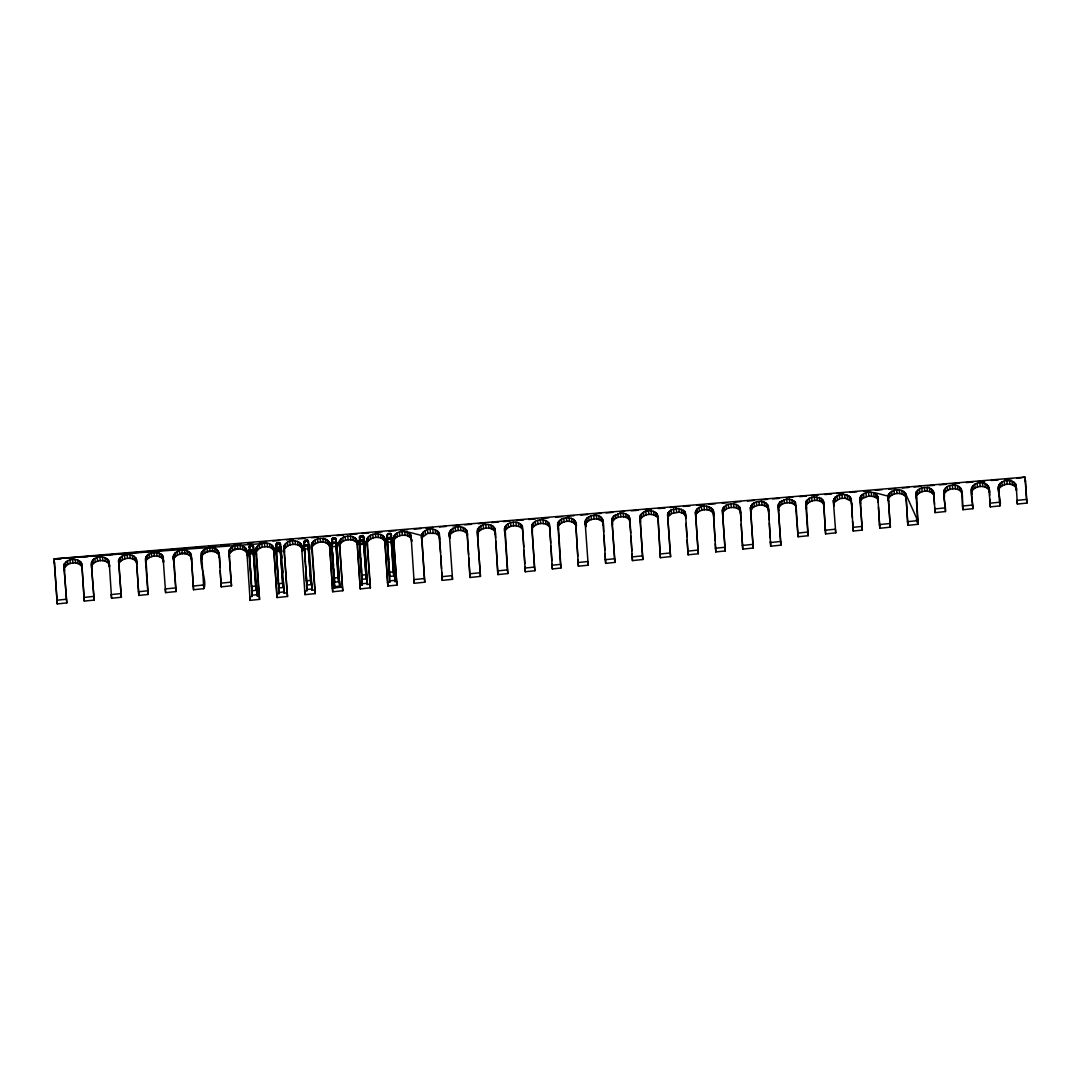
<?xml version="1.0" encoding="UTF-8"?>
<svg xmlns="http://www.w3.org/2000/svg" width="1081" height="1081" viewBox="0 0 1081 1081"><rect width="100%" height="100%" fill="white"/><g stroke="black" fill="none" stroke-linecap="round" stroke-linejoin="round"><path stroke-width="1.5" d="M248.9 552.621L248.9 551.783L249.252 553.256M253.927 552.148L253.927 551.31L254.278 552.783L253.711 549.391L248.684 549.864L248.684 550.972M276.006 550.54L275.75 548.594L275.844 550.229L280.898 549.729L280.898 548.945L281.249 550.405L276.223 550.878L275.871 549.418L275.871 550.256L281.344 549.743L281.263 548.094L281.655 552.134M308.896 547.175C308.909 544.716 309.855 552.526 309.436 546.851L307.693 540.27L304.788 540.541L304.896 542.135M336.623 543.986L336.623 544.81L335.421 537.906L332.529 538.176L332.313 544.905M364.216 542.73L364.216 541.892L364.756 545.108M387.16 541.324L386.849 540.068L387.201 541.527C384.16 537.649 391.835 535.514 392.065 539.23M391.876 540.432C391.89 537.96 392.835 545.77 392.43 540.108L391.768 540.162M91.385 564.363L94.128 600.077L84.277 601.09L81.832 563.944L81.143 562.296L77.656 559.904L72.508 559.323L67.495 560.755L64.374 563.714L63.914 565.444L66.833 602.914L57.252 603.901L54.05 558.904L1025.031 477.099L1016.681 478.37M84.277 601.09L81.832 563.944M136.733 561.782C136.976 552.188 120.288 552.567 118.532 560.85L121.383 597.239L111.573 598.252L109.167 561.634C106.303 554.499 92.993 555.742 91.25 563.147L94.128 600.077M109.167 561.634L109.478 567.039L109.059 563.377M163.272 557.08L163.582 562.485L162.582 555.445L159.11 553.04L151.313 552.945L145.827 556.85L148.165 594.455L138.827 595.428L136.449 559.336M219.929 567.471C219.578 560.161 221.47 545.864 209.646 547.77C190.54 549.256 209.052 579.267 203.796 588.672L193.54 589.74L191.229 554.715C187.432 545.459 168.541 550.891 174.068 561.593L176.081 591.55L165.623 592.631L165.19 588.969L175.662 587.888L173.311 556.229M193.54 589.74L191.229 554.715M247.036 552.486C247.265 542.892 230.591 543.27 228.834 551.553L231.537 585.78L221.24 586.848L218.97 552.377M274.006 550.215C274.006 538.108 250.211 542.703 256.562 554.648L259.575 599.374L250.089 600.36L246.752 550.04M301.748 545.405L302.058 550.81C305.45 539.284 286.222 537.203 283.817 546.918L287.546 596.469L277.02 597.563L273.723 547.77M357.338 543.189C357.338 531.095 333.529 535.676 339.893 547.621L342.799 590.726L332.705 591.766L329.475 543.067C325.746 533.865 306.707 539.176 312.314 549.945L315.247 593.591L305.004 594.645L304.585 590.983L306.95 590.739L306.558 584.537M332.705 591.766L329.475 543.081M421.82 537.027L424.401 578.524L413.793 579.619L414.212 583.294L424.819 582.186L421.482 535.325C413.672 534.136 397.646 526.298 393.389 537.689L396.984 585.091L387.849 586.037L385.012 543.824C389.038 529.271 360.946 531.541 367.54 545.297L370.405 587.848L360.243 588.902L357.054 540.743M387.849 586.037L384.701 538.419M411.212 537.919L410.618 534.541L407.145 532.136L407.564 535.811L411.037 538.203L411.739 539.838L411.631 541.581L411.212 537.919L414.212 583.294M449.25 532.987L452.547 579.308L442.264 580.375L439.399 533.811L437.278 530.785M440.535 552.391L438.71 532.176M477.329 531.852L480.45 576.403L469.992 577.484L467.168 531.474C463.371 522.218 444.48 527.65 450.007 538.352L449.588 534.69M577.781 556.175L576.024 527.731C580.051 513.178 551.972 515.448 558.553 529.204L560.944 568.025L552.337 568.93L549.607 524.528C546.743 517.394 533.433 518.637 531.69 526.042L534.879 570.741L525.298 571.741L522.542 526.812C518.812 517.596 499.773 522.907 505.381 533.676L507.854 573.552L497.895 574.592L495.098 529.122C492.247 521.988 478.924 523.231 477.18 530.636L480.45 576.403M495.625 537.865L495.098 529.122M603.711 532.028C603.103 526.136 605.252 515.705 596.347 515.448C592.01 515.056 585.97 516.596 585.078 521.542L588.199 565.201L578.389 566.214L575.714 522.326M630.736 532.933L629.128 516.137L625.642 513.732L620.494 513.151L613.603 515.934L611.9 519.285L614.981 562.404L605.644 563.377L602.995 520.029M678.868 508.489L684.827 511.448L685.935 516.745L683.814 513.718L679.287 512.151L678.868 508.489L671.179 509.894L668.058 512.853L667.599 514.583L670.612 556.62L660.356 557.688L657.775 515.407C654.91 508.273 641.601 509.529 639.857 516.921L642.898 559.512L632.439 560.593L629.818 517.772M660.356 557.688L658.194 519.083L657.072 513.786M715.095 540.541L713.609 516.137C717.014 504.597 697.772 502.53 695.367 512.245L698.353 553.742L688.057 554.81L685.516 513.07M725.932 505.286L722.811 508.246L722.351 509.975L725.283 550.945L715.798 551.932L713.298 510.732M752.065 504.259L750.363 507.611L753.268 548.026L742.742 549.121L740.269 508.462C738.215 502.895 730.445 502.989 725.932 505.286L726.351 508.948L723.23 511.908L723.108 515.34M740.985 520.583L740.269 508.462M839.275 494.976L835.018 497.287L833.316 500.625L835.762 532.852L825.6 533.906L823.6 501.449L821.465 498.422L814.277 496.814L809.264 498.26L806.142 501.219L808.156 535.717L798.062 536.771L795.332 502.125L791.846 499.733L786.698 499.138L779.793 501.935L778.104 505.286L780.968 545.148L770.712 546.216L768.28 506.097C765.794 499.895 756.47 500.462 752.065 504.273L752.484 507.935L750.782 511.272L751.119 512.975M769.104 519.772L768.28 506.111M825.6 533.906L823.6 501.435M877.745 498.611L878.164 502.273L877.583 498.895L874.11 496.49L873.691 492.841L877.164 495.233L877.853 496.882L879.785 528.271L890.393 527.177L888.028 496.017C880.218 494.814 864.192 486.99 859.936 498.382L862.341 530.082L853.206 531.041L851.247 499.111C849.68 494.341 843.437 493.868 839.275 494.976L839.694 498.638L834.208 502.557L834.073 505.989L833.316 500.625M852.382 517.772L851.666 502.773M916.256 491.936L918.12 524.285L907.837 525.352L905.946 494.503C902.149 485.234 883.258 490.679 888.785 501.381M907.837 525.352L905.946 494.503M989.601 496.003C990.655 489.423 988.034 481.275 979.764 482.883C965.711 483.491 973.589 500.408 972.886 508.692L962.928 509.719C961.212 502.03 966.279 483.437 952.32 485.193C938.051 485.855 946.348 503.178 945.483 511.543L935.038 512.624L933.714 492.166C930.917 485.464 919.85 486.369 916.256 491.95L916.553 499.044M934.47 504.259L933.714 492.166M962.928 509.719L961.644 489.815M989.088 487.49L989.399 492.895M1025.383 480.194L1026.95 503.07L1017.37 504.07L1016.154 485.22C1014.1 479.653 1006.33 479.734 1001.817 482.045C993.804 487.126 1002.384 498.692 999.925 505.881L990.331 506.881L988.98 489.234M1016.154 485.22L1016.464 490.625L1016.045 486.963M64.374 563.714L64.671 570.809M91.709 561.417L92.007 568.511M119.288 566.214L118.991 559.107M145.827 556.85L146.111 563.958M173.73 559.89L173.771 554.499M203.796 588.672L201.512 552.161L201.809 559.255M229.591 556.918L229.294 549.824M256.265 547.554L256.562 554.648M284.587 552.283L284.289 545.189M312.017 542.851L312.314 549.945M339.596 540.527L339.893 547.621M367.243 538.203L367.54 545.297M394.16 543.054L393.862 535.96M439.129 535.838L435.657 533.433L435.224 529.771C428.387 527.001 418.09 532.406 422.239 540.689M421.901 538.987L421.941 533.595M449.669 536.649L449.71 531.257M477.653 528.893L477.937 536M505.084 526.582L505.381 533.676M532.447 531.406L532.163 524.299M558.255 522.109L558.553 529.204M585.416 523.245L585.834 526.906L585.537 519.812M612.359 517.542L612.657 524.65M640.614 522.285L640.317 515.191M668.058 512.853L668.355 519.947M696.137 517.61L695.84 510.516M778.563 503.543L778.861 510.637M806.142 501.219L806.44 508.313M860.692 503.746L860.408 496.652L861.638 495.044L862.057 498.692L860.827 500.314M888.447 499.679L888.487 494.287M944.186 489.598L944.483 496.679M971.63 487.274L971.927 494.368M998.655 490.396L998.695 485.004M364.256 540.757L358.595 541.257L358.878 543.202M386.539 540.905L386.255 538.946L391.944 538.406L392.646 542.784M391.917 538.46L386.228 539M64.806 567.376C68.4 561.796 79.467 560.904 82.251 567.606M92.128 565.079C95.736 559.499 106.803 558.607 109.586 565.295M119.423 562.782C123.018 557.188 134.085 556.296 136.868 562.998M146.246 560.512C149.84 554.931 160.907 554.04 163.69 560.742M174.19 558.161C177.797 552.58 188.864 551.688 191.648 558.391M201.944 555.823C205.539 550.243 216.605 549.351 219.389 556.053M229.713 553.486C233.32 547.905 244.387 547.013 247.171 553.702M256.697 551.215C260.291 545.621 271.358 544.743 274.142 551.432M284.708 548.851C288.303 543.27 299.383 542.378 302.167 549.08M312.436 546.513C316.044 540.932 327.111 540.041 329.894 546.743M340.015 544.189C343.542 538.96 352.46 538.108 356.784 542.784L356.365 539.122M367.662 541.865C371.269 536.271 382.336 535.392 385.12 542.081M394.281 539.622C397.794 534.217 405.389 534.649 410.753 536.514M422.374 537.257L427.86 533.338L435.657 533.433M450.128 534.906C453.736 529.325 464.803 528.433 467.587 535.136L467.168 531.474M478.072 532.555C481.667 526.974 492.747 526.082 495.53 532.784M505.503 530.244C509.029 525.015 517.961 524.163 522.272 528.839L521.853 525.177M532.582 527.96C536.095 522.731 545.027 521.88 549.337 526.555L548.918 522.893M558.674 525.771C562.282 520.177 573.349 519.299 576.132 525.988M585.956 523.474C589.564 517.88 600.631 516.988 603.414 523.69M612.778 521.204C616.386 515.623 627.453 514.732 630.237 521.434M640.736 518.853C644.262 513.624 653.181 512.772 657.505 517.434M668.477 516.515L671.598 513.556L679.287 512.151M696.259 514.178C699.866 508.597 710.933 507.705 713.717 514.394M778.982 507.205C782.509 501.976 791.427 501.125 795.751 505.786L795.332 502.138M806.561 504.881C810.169 499.3 821.236 498.409 824.019 505.111M888.906 497.949C892.514 492.355 903.581 491.463 906.364 498.165M916.674 495.598C920.269 490.017 931.349 489.125 934.133 495.828M944.605 493.247C948.213 487.666 959.279 486.774 962.063 493.476M972.049 490.936C975.657 485.355 986.723 484.464 989.507 491.166M999.114 488.653C1002.722 483.072 1013.789 482.18 1016.572 488.882M752.484 507.935C756.889 504.124 766.226 503.557 768.699 509.759M862.057 498.692L868.948 495.909L877.745 497.301M726.351 508.948C730.864 506.651 738.647 506.57 740.688 512.124M306.436 545.581L308.828 544.689L303.639 544.892L304.18 548.067M331.799 544.162L336.556 542.324L331.381 542.527L331.381 543.635M249.941 547.202L249.819 545.513L252.724 545.229L254.481 551.823C254.562 557.215 253.481 548.378 254.697 554.512M390.673 534.325L391.498 535.663M839.694 498.638L845.018 498.192L850.963 501.138L850.544 497.476L849.112 496.098L849.531 499.746M250.238 564.593L249.116 550.54L252.008 590.78L256.035 590.307L253.143 550.148L256.035 590.307M278.398 579.889L276.087 548.162L278.939 587.969L282.979 587.51L280.114 547.783L282.979 587.51M304.099 545.662L306.923 585.064L310.95 584.605L308.112 545.175L310.95 584.605M332.056 546.716L334.624 582.186L338.65 581.727L335.853 542.811L331.813 543.202L332.394 549.08L332.056 546.716L336.083 546.337L336.434 548.689M364.027 546.594L363.675 544.243L359.649 544.621L362.162 579.321L366.189 578.862L363.446 540.73L366.189 578.862M391.673 544.297L391.336 541.946L387.295 542.324L389.782 576.443L393.808 575.984L391.092 538.433L391.444 540.784M251.4 586.551L255.427 586.091M278.33 583.781L282.371 583.321M306.315 580.889L310.355 580.429M334.015 578.038L338.056 577.578L336.083 546.337M361.567 575.214L365.594 574.754M389.187 572.362L393.214 571.903L391.336 541.946M334.245 581.659L334.651 587.861L334.488 586.659L339.664 586.105L336.867 544.513M359.824 585.24L362.189 584.997L362.027 583.808L367.202 583.24L364.459 542.419M387.43 582.375L389.809 582.119L389.646 580.929L394.822 580.362L394.97 581.578L396.565 581.416L393.727 539.392M56.834 600.239L66.414 599.239L63.914 565.444M83.859 597.428L93.709 596.401M118.869 562.552L120.964 593.577L111.154 594.591L111.573 598.252M138.409 591.753L147.746 590.78L145.354 558.58M193.107 586.064L203.363 584.997M220.821 583.186L231.118 582.119L229.172 553.256M934.619 508.962L945.064 507.881L943.727 491.315M962.509 506.057L972.468 505.03L971.157 489.004M989.912 503.205L999.493 502.219L998.236 486.72M1025.031 477.099L1026.531 499.408L1016.951 500.395L1017.37 504.07M797.643 533.109L807.723 532.055L805.669 502.949M825.181 530.244L835.343 529.19L835.762 532.852M852.787 527.366L861.922 526.42L860.273 500.084M879.366 524.609L889.974 523.501L888.366 497.719M907.418 521.691L917.701 520.623L916.12 495.368M255.805 549.283L259.156 595.712L257.197 595.915L257.048 594.685L251.873 595.253L252.022 596.455L249.67 596.698L250.089 600.36M276.601 593.888L278.966 593.645L278.574 587.442M284.154 548.621L287.127 592.807L284.141 593.104L283.979 591.888L278.817 592.456L278.966 593.645L275.925 549.918M311.558 544.581L314.828 589.915L312.125 590.199L311.963 588.983L306.788 589.55L306.95 590.739L304.585 547.27M332.286 588.105L342.366 587.051L339.475 543.959M366.783 539.932L369.986 584.186L367.364 584.456L367.202 583.24M441.845 576.7L452.128 575.633L452.547 579.308M469.573 573.822L480.032 572.741M497.476 570.917L507.421 569.89L504.624 528.312M524.88 568.066L534.46 567.079L532.028 527.731M551.905 565.255L560.526 564.363L557.782 523.839M577.97 562.552L587.78 561.525L588.199 565.201M605.225 559.715L614.562 558.742L611.9 519.272M632.007 556.931L642.479 555.837L640.195 518.623M659.923 554.026L670.179 552.959L667.599 514.583M687.638 551.148L697.934 550.08L695.718 513.948M715.379 548.256L724.865 547.27L722.351 509.975M742.309 545.459L752.849 544.365L750.7 509.313M770.294 542.554L780.55 541.486L778.104 505.273M387.768 533.784L390.673 533.514L391.687 538.892L386.633 539.243L387.133 543.284M249.454 552.891L253.495 552.513M276.425 550.526L280.452 550.134M361.797 578.794L362.189 584.997L359.405 541.108L359.757 543.473L363.784 543.081M276.155 552.634L275.641 547.499L280.668 547.027L281.249 550.405M277.466 547.608L280.817 547.283M303.639 544.892L308.828 544.689L309.247 547.81M331.381 542.527L336.556 542.324L336.813 543.621L339.826 587.321L339.664 586.105M358.973 540.446L359.541 543.824L358.973 540.446L364 539.973L364.567 543.351M250.36 550.81L253.711 550.499L253.711 549.391M275.655 548.594L280.682 548.121L280.668 547.027M304.153 550.04L303.761 545.986L307.004 545.689M386.782 538.406L391.808 537.933L386.782 538.406L389.822 538.879M249.211 553.04L250.279 553.067L249.035 553.175M275.56 550.256L275.277 548.297L280.965 547.756L281.276 550.202L276.114 550.215M360.284 543.54L359.162 543.175L359.081 541.54L359.581 545.567M359.514 543.689L360.135 545.5M252.724 545.094L252.913 547.472L252.724 545.094L249.819 545.351L249.833 546.351M363.013 535.676L363.202 538.054L363.013 535.676L360.122 535.933L360.297 538.311M253.549 547.391L253.359 545.905L249.157 546.283L249.468 551.107M276.331 547.121L276.128 543.905L280.33 543.527L280.519 545.013M332.178 543.77L331.867 538.946L336.056 538.568L336.259 540.054M279.695 543.716L276.79 543.973L276.79 542.986L279.695 542.73L279.871 545.108M332.637 539.865L332.529 538.973L335.434 538.703M359.77 541.689L359.46 536.852L363.648 536.473L363.851 537.96M360.122 536.919L363.027 536.662M249.143 552.58L248.792 550.959L249.184 555.012M309.666 549.54L308.963 545.162L303.275 545.702L303.558 547.662M364.527 543.148L364.986 545.081M276.006 550.81L277.249 550.688L276.56 550.702M359.338 543.757L360.568 543.648M386.998 541.459L387.106 534.555L391.308 534.176L391.619 539.014M60.847 558.904L54.05 558.904L261.764 543.635L262.183 547.297M67.576 558.337L74.305 557.769M81.034 557.201L87.764 556.634M92.817 556.202L99.547 555.634M106.276 555.066L113.019 554.499M118.059 554.08L126.477 553.364M131.517 552.945L138.26 552.377M144.989 551.81L150.029 551.378M156.772 550.824L163.501 550.256M170.23 549.689L176.96 549.121M183.689 548.553L190.418 547.986M195.472 547.554L202.201 546.986M208.93 546.418L215.66 545.851M220.713 545.432L229.131 544.716M234.172 544.297L240.901 543.729M247.644 543.162L252.684 542.73M259.413 542.162L266.142 541.595M272.885 541.027L279.614 540.473M286.343 539.905L293.073 539.338M298.126 538.906L304.856 538.338M311.585 537.77L318.314 537.203M323.368 536.784L330.097 536.217M336.826 535.649L343.555 535.081M350.285 534.514L357.014 533.946M362.067 533.514L368.797 532.947M375.526 532.379L382.255 531.811M388.998 531.244L395.727 530.676M400.767 530.258L407.51 529.69M414.239 529.122L420.968 528.555M426.009 528.136L432.751 527.569M439.481 527.001L446.21 526.433M452.939 525.866L459.668 525.298M464.722 524.866L471.451 524.299M478.18 523.731L484.91 523.163M491.639 522.596L498.382 522.028M503.422 521.61L510.151 521.042M516.88 520.474L523.623 519.907M528.663 519.488L535.392 518.921M542.121 518.353L548.864 517.785M555.593 517.218L562.323 516.65M567.376 516.218L574.106 515.651M580.835 515.083L587.564 514.515M594.293 513.948L601.022 513.38M606.076 512.962L612.805 512.394M619.535 511.826L624.588 511.394M631.318 510.827L638.047 510.259M644.776 509.705L651.505 509.137M658.248 508.57L664.977 508.002M670.017 507.57L676.747 507.003M683.489 506.435L690.219 505.867M696.948 505.3L703.677 504.732M708.731 504.314L715.46 503.746M722.189 503.178L727.243 502.746M733.972 502.179L740.701 501.611M747.43 501.044L754.16 500.476M760.889 499.922L767.618 499.354M772.672 498.922L779.401 498.355M786.13 497.787L792.859 497.219M799.602 496.652L806.331 496.084M811.372 495.666L818.114 495.098M824.844 494.53L831.573 493.963M836.613 493.531L843.356 492.963M850.085 492.395L856.814 491.828M863.543 491.26L870.273 490.693M875.326 490.274L882.055 489.707M888.785 489.139L895.514 488.571M902.243 488.004L908.986 487.436M914.026 487.018L920.755 486.45M927.484 485.882L934.227 485.315M939.267 484.883L945.997 484.315M952.726 483.748L959.469 483.18M966.198 482.612L972.927 482.045M977.981 481.626L984.71 481.059M991.439 480.491L998.168 479.923M1004.898 479.356L1011.627 478.788M840.072 494.585L843.437 494.314M360.23 537.689L359.824 541.54M249.927 547.108L249.535 550.972M336.515 544.54L337.083 546.608M387.228 535.446L389.646 580.929M331.799 547.04L334.651 587.861M180.649 553.296L185.702 552.918M207.566 551.31L214.295 550.824M234.482 549.337L237.847 549.094L237.428 545.419M304.977 542.77L304.126 541.311L304.437 546.135M331.799 544.121L331.529 542.797L334.178 543.202M251.468 550.54L248.684 549.864M331.529 542.797L334.57 543.27M251.873 550.607L248.833 550.134L249.089 551.445M359.46 543.284L360.5 543.621M435.224 529.771L437.278 530.785L437.697 534.446M275.641 547.499L276.223 550.878M916.148 519.907L918.12 524.285L917.701 520.623L905.256 492.868L905.675 496.53M339.137 542.257L339.475 543.959M303.788 545.162L304.22 548.283L303.653 546M336.745 544.202L336.975 545.446M393.214 571.903L393.808 575.984M387.403 541.176L387.066 538.811L387.566 543.513M364.297 540.703L364.581 542.662M359.649 544.621L359.987 546.986M337.394 547.175L336.704 542.797L330.975 543.392L331.286 545.297M335.853 542.811L336.191 545.175M338.056 577.578L338.65 581.727M331.813 543.202L332.164 545.554M308.693 551.053L308.355 548.689L304.315 549.08L304.666 551.432M280.695 553.648L280.357 551.296L276.317 551.675L276.655 554.04M254.319 552.58L253.994 550.134L248.306 550.675L248.589 552.621M253.724 556.026L253.386 553.661L249.346 554.053L249.697 556.404M336.623 544.756L336.407 542.054M308.68 544.419L308.896 547.121M387.309 536.041L387.768 533.636L390.673 533.379L390.673 534.365M387.417 539.378L387.566 540.514M364.851 543L364.594 541.04L364.675 542.689M364.189 543.027L364 539.973M359.46 536.852L359.649 538.338M359.433 544.081L359.284 542.892L362.027 583.808M331.867 538.946L332.056 540.432M332.462 546.986L332.299 545.77L331.894 547.04M331.57 545.27L331.881 547.675M309.517 547.445L309.261 545.5L309.342 547.135M308.517 542.419L308.328 540.932L304.126 541.311L304.329 542.797M308.68 545.527L308.855 547.486M307.869 542.5L308.328 540.932L308.761 547.756M280.682 548.121L280.898 549.77M280.641 548.351L280.857 550.08M276.79 543.932L276.979 545.365M276.128 543.905L276.317 545.392M254.548 552.418L254.292 550.472L254.386 552.107M253.711 550.499L253.9 552.459M250.008 547.729L249.157 546.283L249.36 547.77M1025.18 478.991L1025.477 481.545M1026.531 499.408L1026.95 503.07M1015.464 483.585L1015.883 487.247M1014.032 482.207L1014.451 485.855M1011.978 481.194L1012.397 484.842M1009.505 480.64L1009.924 484.302M1006.83 480.599L1007.249 484.261M1004.181 481.086L1004.614 484.747M1001.817 482.045L1002.236 485.707M999.925 483.383L1000.344 487.045M998.574 488.436L998.993 492.098M999.506 502.219L999.925 505.881M988.385 485.869L988.818 489.531M986.953 484.477L987.372 488.139M985.332 487.126L984.913 483.464L982.44 482.923L982.859 486.572M979.764 482.883L980.183 486.545M977.116 483.369L977.535 487.031M974.751 484.329L975.17 487.977M972.859 485.666L973.278 489.328M972.468 505.03L972.886 508.692M961.536 491.558L961.955 495.206M960.955 488.18L961.374 491.841M959.523 486.788L959.942 490.45M957.469 485.774L957.888 489.436M954.996 485.234L955.428 488.882M952.32 485.193L952.739 488.855M949.686 485.68L950.104 489.342M947.307 486.639L947.726 490.288M945.429 487.977L945.848 491.639M945.064 507.881L945.483 511.543M933.606 493.909L934.025 497.571M933.011 490.531L933.43 494.193M931.579 489.153L931.998 492.801M929.538 488.139L929.957 491.787M927.066 487.585L927.484 491.247M924.39 487.545L924.809 491.206M921.742 488.031L922.161 491.693M919.377 488.99L919.796 492.652M917.485 490.328L917.904 493.99M915.783 493.679L916.066 496.125M905.837 496.247L906.256 499.908M903.824 491.49L904.243 495.139M901.77 490.477L902.189 494.125M899.297 489.923L899.716 493.585M896.622 489.896L897.041 493.544M893.973 490.369L894.392 494.031M891.609 491.328L892.028 494.99M889.717 492.679L890.136 496.328M889.974 523.515L890.393 527.177M877.853 496.882L878.272 500.53M877.164 495.233L877.583 498.895M875.732 493.855L876.15 497.503M871.218 492.287L871.637 495.949M868.529 492.26L868.948 495.909M865.895 492.733L866.313 496.395M863.516 493.693L863.935 497.355M859.936 498.382L860.354 502.043M861.922 526.433L862.341 530.082M851.139 500.854L851.558 504.516M847.072 495.084L847.49 498.733M844.599 494.53L845.018 498.192M841.923 494.503L842.342 498.152M836.91 495.936L837.329 499.598M835.018 497.287L835.437 500.935M833.789 498.895L834.208 502.557M823.492 503.192L823.911 506.84M822.898 499.814L823.317 503.462M821.465 498.422L821.884 502.084M819.425 497.409L819.844 501.071M816.952 496.855L817.371 500.517M814.277 496.828L814.696 500.489M811.628 497.314L812.047 500.962M809.264 498.26L809.683 501.922M807.372 499.611L807.791 503.273M807.737 532.068L808.156 535.717M795.913 505.503L796.197 507.948M793.886 500.746L794.319 504.408M791.846 499.733L792.265 503.395M789.373 499.179L789.792 502.841M786.698 499.152L787.117 502.814M784.049 499.638L784.468 503.287M781.685 500.584L782.103 504.246M779.793 501.935L780.212 505.597M780.55 541.486L780.968 545.148M768.172 507.84L768.591 511.502M767.591 504.476L768.01 508.124M766.159 503.084L766.578 506.746M764.118 502.07L764.537 505.732M761.646 501.516L762.064 505.178M758.957 501.489L759.375 505.151M756.322 501.976L756.741 505.624M753.943 502.922L754.362 506.584M750.836 505.881L751.254 509.543M750.363 507.611L750.782 511.272M752.849 544.378L753.268 548.026M740.161 510.205L740.58 513.867M739.58 506.827L739.999 510.489M738.147 505.449L738.566 509.097M736.093 504.435L736.512 508.084M733.621 503.881L734.04 507.543M730.945 503.841L731.364 507.502M728.297 504.327L728.716 507.989M724.04 506.624L724.459 510.286M722.811 508.246L723.23 511.908M724.865 547.283L725.283 550.945M713.19 512.475L713.609 516.137M712.595 509.097L713.014 512.759M711.163 507.719L711.582 511.381M709.122 506.705L709.541 510.367M706.65 506.151L707.069 509.813M703.974 506.124L704.393 509.773M701.326 506.597L701.745 510.259M698.961 507.557L699.38 511.218M697.069 508.908L697.488 512.556M695.367 512.245L695.799 515.907M697.934 550.08L698.353 553.742M685.408 514.813L685.827 518.475M684.827 511.448L685.246 515.096M683.381 510.056L683.814 513.718M681.341 509.043L681.76 512.705M676.193 508.462L676.611 512.124M673.544 508.948L673.963 512.597M671.179 509.894L671.598 513.556M669.288 511.245L669.707 514.907M670.179 552.972L670.612 556.62M657.667 517.15L658.086 520.812M655.64 512.394L656.059 516.056M653.6 511.381L654.019 515.042M651.127 510.827L651.546 514.488M648.87 514.461L648.451 510.8L645.803 511.286L646.222 514.934M643.438 512.232L643.857 515.894M641.546 513.583L641.965 517.245M639.857 516.921L640.276 520.583M642.479 555.85L642.898 559.512M629.71 519.515L630.128 523.177M629.128 516.137L629.547 519.799M627.696 514.745L628.115 518.407M625.642 513.732L626.061 517.394M623.169 513.191L623.588 516.853M620.494 513.151L620.913 516.813M617.859 513.637L618.278 517.299M615.481 514.597L615.9 518.245M613.603 515.934L614.022 519.596M614.562 558.755L614.981 562.404M602.887 521.772L603.306 525.434M602.306 518.394L602.725 522.055M600.874 517.002L601.293 520.664M598.82 515.988L599.239 519.65M596.347 515.448L596.766 519.11M593.672 515.407L594.091 519.069M591.023 515.894L591.456 519.556M588.659 516.853L589.077 520.515M586.767 518.191L587.186 521.853M585.078 521.542L585.497 525.204M575.605 524.069L576.024 527.731M575.011 520.691L575.43 524.353M573.579 519.312L573.997 522.961M571.538 518.299L571.957 521.961M569.065 517.745L569.484 521.407M566.39 517.704L566.809 521.366M563.741 518.191L564.16 521.853M561.377 519.15L561.796 522.812M559.485 520.488L559.904 524.15M560.526 564.363L560.944 568.025M549.499 526.271L550.729 542.932M547.486 521.501L547.905 525.163M545.446 520.488L545.864 524.15M542.973 519.947L543.392 523.609M540.284 519.907L540.703 523.569M537.649 520.393L538.068 524.055M535.271 521.353L535.69 525.015M533.392 522.691L533.811 526.352M531.69 526.042L532.109 529.704M534.46 567.079L534.879 570.741M522.434 528.555L523.772 547.027M520.42 523.785L520.839 527.447M518.367 522.772L518.785 526.433M515.894 522.218L516.313 525.879M513.218 522.191L513.637 525.852M510.583 522.677L511.002 526.339M508.205 523.623L508.624 527.285M506.327 524.974L506.746 528.636M507.435 569.89L507.854 573.552M494.99 530.866L495.422 534.527M494.409 527.487L494.828 531.149M492.977 526.096L493.395 529.758M490.936 525.082L491.355 528.744M488.463 524.542L488.882 528.204M485.788 524.501L486.207 528.163M483.139 524.988L483.558 528.65M480.761 525.947L481.194 529.595M478.883 527.285L479.302 530.947M467.06 533.217L468.586 554.742M466.479 529.839L466.897 533.501M465.033 528.447L465.465 532.109M462.992 527.433L463.411 531.095M460.52 526.893L460.938 530.555M457.844 526.852L458.263 530.514M455.196 527.339L455.614 531.001M452.831 528.298L453.25 531.96M450.939 529.636L451.358 533.298M439.291 535.554L439.71 539.216M432.765 529.231L433.184 532.892M430.076 529.19L430.495 532.852M427.441 529.676L427.86 533.338M425.063 530.636L425.482 534.298M423.184 531.974L423.603 535.635M424.401 578.524L424.819 582.186M410.618 534.541L411.037 538.203M409.186 533.163L409.604 536.825M404.672 531.595L405.091 535.257M401.997 531.555L402.416 535.217M399.348 532.041L399.767 535.703M396.984 533.001L397.403 536.662M395.092 534.338L395.511 538M393.389 537.689L393.808 541.351M396.565 581.429L396.984 585.091M384.593 540.162L385.012 543.824M384.431 540.446L384.012 536.784L382.566 535.392L382.985 539.068M380.526 534.392L380.944 538.054M378.053 533.838L378.472 537.5M375.377 533.798L375.796 537.46M372.729 534.284L373.148 537.946M370.364 535.244L370.783 538.906M368.472 536.581L368.891 540.243M369.986 584.186L370.405 587.848M356.946 542.486L357.23 544.932M354.933 537.73L355.352 541.392M352.879 536.716L353.298 540.378M350.406 536.162L350.825 539.824M347.731 536.135L348.15 539.797M345.515 540.284L345.096 536.608L342.718 537.568L343.136 541.23M340.826 538.919L341.258 542.581M342.366 587.064L342.799 590.726M329.367 544.81L329.786 548.472M328.786 541.432L329.205 545.108M327.354 540.054L327.773 543.716M325.3 539.041L325.719 542.703M322.827 538.487L323.26 542.149M320.152 538.46L320.571 542.121M317.517 538.933L317.936 542.594M315.139 539.892L315.557 543.554M313.26 541.243L313.679 544.905M314.828 589.915L315.247 593.591M301.045 543.77L301.464 547.432M299.613 542.392L300.032 546.054M297.572 541.378L297.991 545.04M295.099 540.824L295.518 544.486M292.424 540.797L292.843 544.459M289.776 541.27L290.194 544.932M287.411 542.23L287.83 545.891M285.519 543.581L285.938 547.243M283.817 546.918L284.235 550.58M287.127 592.807L287.546 596.469M273.615 549.513L274.034 553.175M273.034 546.135L273.452 549.797M271.601 544.743L272.02 548.418M269.547 543.729L269.98 547.405M267.075 543.189L267.507 546.851M264.399 543.148L264.818 546.81M259.386 544.594L259.805 548.256M257.508 545.932L257.927 549.594M259.156 595.712L259.575 599.374M246.644 551.783L247.063 555.445M246.063 548.405L246.482 552.067M244.63 547.027L245.049 550.688M242.576 546.013L242.995 549.675M240.104 545.459L240.523 549.121M234.793 545.905L235.212 549.567M232.415 546.864L232.834 550.526M230.523 548.202L230.956 551.878M228.834 551.553L229.253 555.215M231.118 582.119L231.537 585.78M218.862 554.121L219.281 557.782M218.281 550.742L218.7 554.418M216.849 549.364L217.267 553.026M215.227 552.013L214.795 548.351L212.322 547.797L212.754 551.459M210.065 551.432L209.646 547.77L207.011 548.243L207.43 551.918M204.633 549.202L205.052 552.864M202.755 550.553L203.174 554.215M191.121 556.458L191.54 560.12M190.54 553.08L190.959 556.756M189.107 551.702L189.526 555.364M187.054 550.688L187.472 554.35M184.581 550.134L185 553.796M181.905 550.107L182.324 553.769M179.27 550.58L179.689 554.242M176.892 551.54L177.311 555.202M175.014 552.891L175.433 556.553M173.649 557.931L174.068 561.593M175.662 587.888L176.081 591.55M163.001 559.107L162.582 555.445L161.15 554.053L161.569 557.715M159.11 553.04L159.529 556.701M156.637 552.486L157.056 556.161M153.948 552.459L154.38 556.12M151.313 552.945L151.732 556.607M149.354 557.566L148.935 553.891L147.057 555.242L147.475 558.904M147.746 590.78L148.165 594.455M136.341 561.08L136.76 564.741M135.76 557.701L136.179 561.363M134.328 556.31L134.747 559.972M132.274 555.296L132.706 558.958M129.815 554.756L130.233 558.418M127.544 558.377L127.126 554.715L124.491 555.202L124.91 558.863M122.112 556.161L122.531 559.823M120.234 557.499L120.653 561.161M118.532 560.85L118.951 564.512M120.964 593.577L121.383 597.239M108.478 559.999L108.897 563.66M107.046 558.607L107.465 562.282M104.992 557.593L105.411 561.269M102.519 557.053L102.938 560.715M99.844 557.012L100.263 560.674M97.195 557.499L97.628 561.161M95.25 562.12L94.831 558.458L92.939 559.796L93.371 563.458M81.724 565.674L82.142 569.336M81.143 562.296L81.561 565.971M79.71 560.917L80.129 564.579M77.656 559.904L78.089 563.566M75.184 559.35L75.616 563.012M72.508 559.323L72.927 562.985M69.873 559.796L70.292 563.471M67.495 560.755L67.914 564.417M65.617 562.106L66.036 565.768M66.414 599.239L66.833 602.914M54.469 562.566L57.252 603.901M54.199 560.809L54.496 563.35M392.065 539.23L392.227 541.054M989.818 499.111L990.331 506.881M934.7 507.611L935.038 512.624M392.106 540.122L394.97 581.578L394.579 575.376M387.647 544.689L388.66 559.728M388.876 563.079L389.782 576.443M389.809 582.119L386.741 539.243L386.822 540.878M360.23 537.784L360.122 536.081L363.013 535.811L364.77 542.405L367.364 584.456L366.77 575.133M359.757 543.473L360.527 555.066M360.743 558.296L361.622 571.241M361.838 574.47L362.162 579.321M357.365 546.148L360.243 588.902M332.624 552.391L333.502 565.633M333.732 568.944L334.624 582.186M331.664 544.959L334.488 586.659M309.125 546.878L312.125 590.199L311.625 582.429M304.247 542.189L304.504 546M304.504 549.094L305.342 561.525M305.68 566.566L306.923 585.064M301.64 547.148L305.004 594.645M281.614 554.81L281.844 558.053M282.384 566.187L282.817 572.7M281.128 549.472L284.141 593.104L283.452 582.24M276.412 547.324L276.79 543.135L279.695 542.865L281.587 551.54L280.33 543.527M278.614 583.132L278.939 587.969M274.142 554.823L277.02 597.563M254.143 551.675L257.197 595.915L256.508 585.037M250.468 567.863L251.346 580.956M251.67 585.861L252.008 590.78M248.968 552.134L252.022 596.455L251.63 590.253M220.159 570.7L221.24 586.848M163.163 558.809L165.623 592.631M136.868 566.349L138.827 595.428M363.648 536.473L364.094 543.297M338.826 571.781L339.029 574.889M339.42 581.105L339.826 587.321M336.056 538.568L336.367 543.392M253.359 545.905L253.792 552.715M878.475 507.151L879.785 528.271M852.585 521.096L853.206 531.041M796.332 509.165L798.062 536.771M468.789 557.999L469.992 577.484M440.737 555.675L441.548 568.849M441.751 572.133L442.264 580.375M769.307 523.069L770.213 537.946M770.415 541.257L770.712 546.216M741.201 523.934L742.742 549.121M715.298 543.797L715.798 551.932M686.124 523.434L686.935 536.649M687.138 539.946L688.057 554.81M630.926 536.19L631.831 550.837M632.034 554.094L632.439 560.593M603.914 535.325L604.833 550.175M605.036 553.486L605.644 563.377M577.984 559.526L578.389 566.214M550.932 546.175L551.823 560.796M552.026 564.052L552.337 568.93M523.974 550.324L524.785 563.498M524.988 566.795L525.298 571.741M495.828 541.203L497.895 574.592M391.66 537.676L391.66 538.77M386.633 538.149L386.633 539.243M335.434 538.757L335.421 537.757L332.529 538.027L332.529 539.014M307.693 541.122L307.693 540.122L304.788 540.392L304.788 541.378M364.148 540.23L359.122 540.703L364.148 540.23M364.405 541.527L363.689 541.419L364.419 541.527M309.085 545.973L308.355 545.878L309.085 545.986M281.087 548.58L280.357 548.472L281.087 548.58M254.116 550.945L253.4 550.851L254.116 550.959"/></g></svg>
